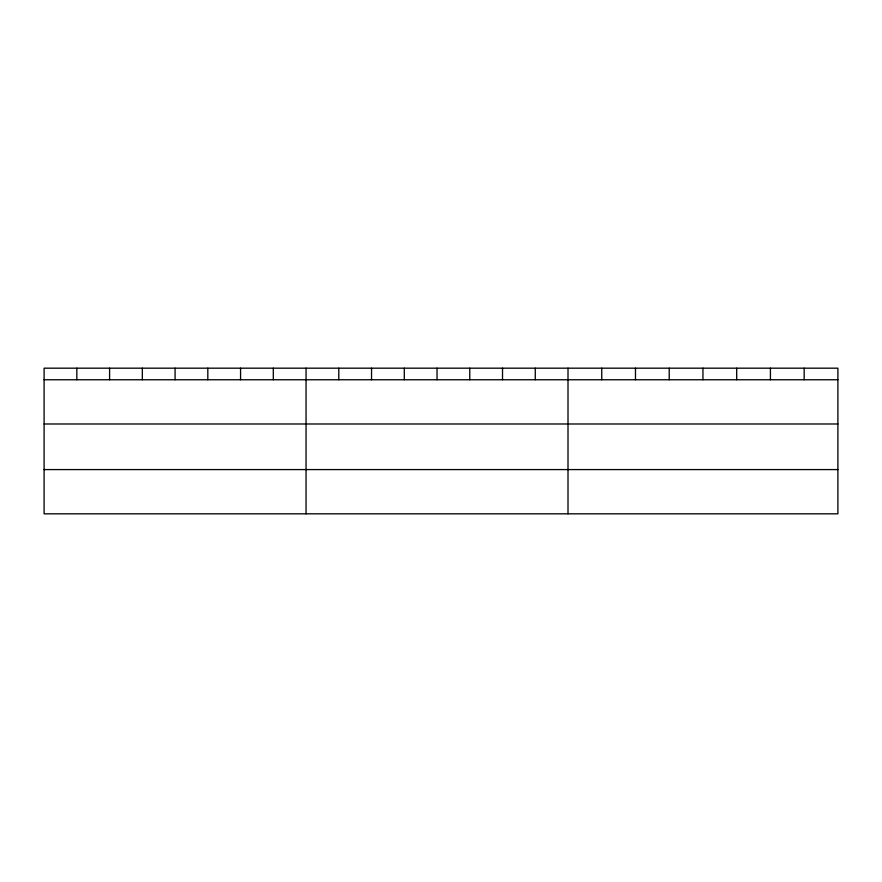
<?xml version="1.0" encoding="UTF-8"?>
<svg xmlns="http://www.w3.org/2000/svg" width="882" height="882" viewBox="0 0 882 882"><rect width="100%" height="100%" fill="white"/><g stroke="black" fill="none" stroke-linecap="round" stroke-linejoin="round"><path stroke-width="1.32" d="M837.9 423.988L837.9 368.18L44.1 368.18L44.1 513.82L837.9 513.82L837.9 423.988L44.1 423.988M44.1 379.756L837.9 379.756M44.1 469.577L837.9 469.577M804.163 368.18L804.163 379.756M770.427 368.18L770.427 379.756M736.691 368.18L736.691 379.756M702.954 368.18L702.954 379.756M669.217 368.18L669.217 379.756M635.481 368.18L635.481 379.756M601.745 368.18L601.745 379.756M568.008 368.18L568.008 513.82M535.264 368.18L535.264 379.756M502.52 368.18L502.52 379.756M469.775 368.18L469.775 379.756M437.031 368.18L437.031 379.756M404.287 368.18L404.287 379.756M371.543 368.18L371.543 379.756M338.798 368.18L338.798 379.756M306.054 368.18L306.054 513.82M273.31 368.18L273.31 379.756M240.565 368.18L240.565 379.756M207.821 368.18L207.821 379.756M175.077 368.18L175.077 379.756M142.333 368.18L142.333 379.756M109.589 368.18L109.589 379.756M76.844 368.18L76.844 379.756"/></g></svg>
